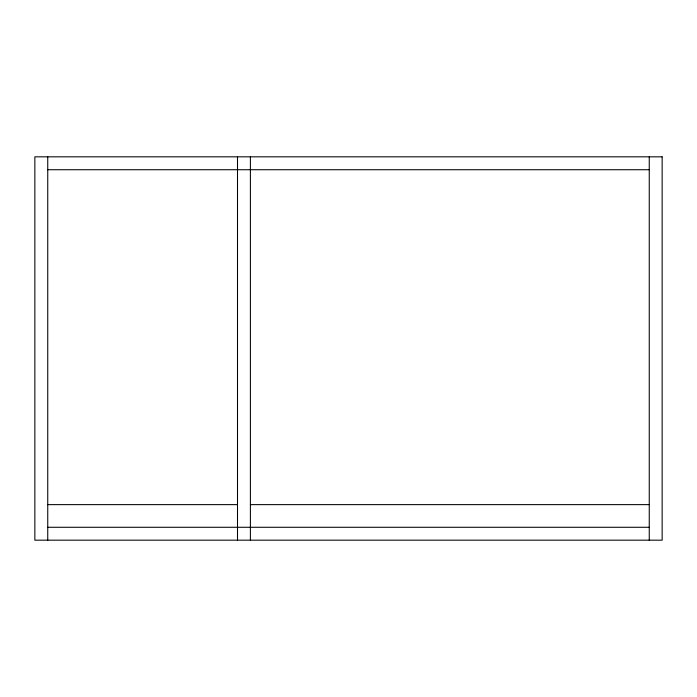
<?xml version="1.0" encoding="UTF-8"?>
<svg xmlns="http://www.w3.org/2000/svg" width="697" height="697" viewBox="0 0 697 697"><rect width="100%" height="100%" fill="white"/><g stroke="black" fill="none" stroke-linecap="round" stroke-linejoin="round"><path stroke-width="1.05" d="M47.744 169.72L649.255 169.72M47.744 504.628L237.503 504.628M250.397 504.628L649.255 504.628M47.744 527.281L649.255 527.281M649.255 156.825L649.255 540.175M250.397 156.825L250.397 540.175M237.503 156.825L237.503 540.175M47.744 156.825L47.744 540.175M662.15 156.825L34.85 156.825L34.85 540.175L662.15 540.175L662.15 156.825"/></g></svg>
